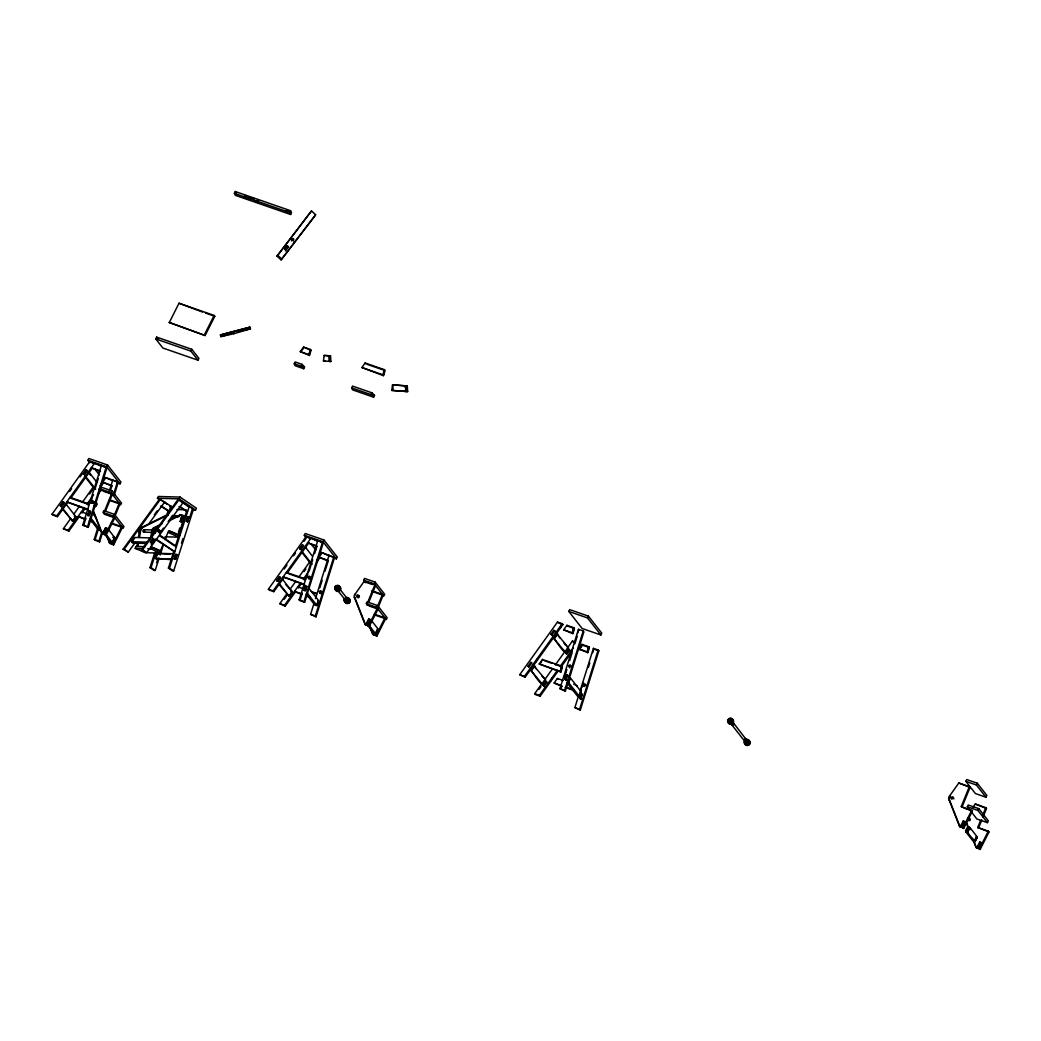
<?xml version="1.0" encoding="UTF-8"?>
<svg xmlns="http://www.w3.org/2000/svg" width="1041" height="1041" viewBox="0 0 1041 1041"><rect width="100%" height="100%" fill="white"/><g stroke="black" fill="none" stroke-linecap="round" stroke-linejoin="round"><path stroke-width="1.5" d="M175.5 559.303L176.97 554.736L175.851 554.254L174.394 558.835L175.5 559.303L176.97 554.736M181.264 521.853L180.145 521.372L181.615 516.804L182.735 517.286L181.264 521.853L180.145 521.372M187.51 521.827L188.968 517.26L187.861 516.778L186.391 521.346L187.51 521.827L188.968 517.26M743.768 739.526L745.005 740.632L746.046 739.292L733.827 723.43L732.213 723.404L731.927 724.965L743.951 740.32M138.492 536.922L139.754 529.518A3.657 3.123 -88.4 0 1 141.003 527.787L141.472 527.514M139.585 536.948L140.834 529.544A3.657 3.123 -88.4 0 1 142.096 527.813L167.614 515.165M150.802 537.26L152.051 529.856A3.657 3.123 -88.4 0 1 153.313 528.125L153.782 527.852M151.882 537.286L153.144 529.882A3.657 3.123 -88.4 0 1 154.393 528.151L160.431 525.132M336.087 587.71C336.438 591.041 340.316 586.213 336.868 586.786M330.921 361.474L323.452 360.98L324.154 355.462L325.872 355.462L330.517 355.866L330.921 361.474L329.203 361.461L328.8 355.866L324.154 355.462M391.78 390.388L392.496 384.884L394.214 384.884L407.278 385.99L407.682 391.598L391.78 390.388L407.682 391.598M392.886 386.276L393.108 388.996M136.931 546.46L137.451 543.285M138.024 546.486L138.544 543.311M60.313 505.757L63.111 501.853L64.165 502.465L61.367 506.368L60.313 505.757L63.111 501.853M83.254 473.772L86.052 469.868L87.106 470.48L84.308 474.384L83.254 473.772L86.052 469.868M276.672 580.748L279.469 576.844L280.523 577.456L277.726 581.359L276.672 580.748L279.469 576.844M299.613 548.763L302.411 544.859L303.452 545.471L300.654 549.375L299.613 548.763L302.411 544.859M544.638 679.929L545.692 680.541L542.895 684.444L542.218 683.586L545.016 679.682C543.779 693.293 533.447 671.705 530.025 669.467L542.283 684.015L545.484 679.565L533.213 665.004L536.141 668.725M566.096 650.313L567.957 647.71C566.72 661.308 556.375 639.734 552.953 637.482L565.224 652.043L568.412 647.58L556.154 633.019L560.045 637.99M310.699 578.275C310.673 574.905 306.379 579.421 309.841 579.147M322.046 592.771C322.02 589.401 317.739 593.917 321.201 593.643M359.444 596.87C359.626 593.76 354.981 598.002 358.69 597.755M970.381 819.801C969.926 816.261 966.204 821.609 969.757 820.62M293.64 240.992L292.235 239.508L291.454 240.939M744.237 739.526L745.538 740.216L744.875 738.941M151.322 543.09L154.042 539.368L153.131 538.47L150.424 542.192L151.322 543.09L154.042 539.368M82.864 524.859L101.406 465.6L106.833 468.099L88.29 527.358L82.864 524.859L88.29 527.358M83.54 525.705L85.909 518.119M90.658 502.92L92.089 498.366M94.939 489.244L98.27 478.613M87.769 515.516L89.136 511.118L90.398 511.313L89.032 515.698L87.769 515.516L89.136 511.118M89.032 515.698L90.398 511.313M87.626 526.512L106.156 467.253L89.773 461.566L52.05 514.176L52.714 515.035L57.476 516.674L67.847 502.217M102.499 532.732L99.65 541.854L94.887 540.201L94.224 539.355L97.555 528.711M109.435 490.727L112.753 480.096L118.18 482.595L114.38 494.748M94.887 540.201L98.218 529.57M110.58 490.064L111.999 485.509M99.65 541.854L98.986 540.995L101.836 531.886M113.716 493.902L117.516 481.749L103.514 476.895M309.476 355.436L308.8 354.578L310.4 349.477L303.53 347.095L300.289 351.624L309.476 355.436L311.064 350.336L310.4 349.477M299.222 599.85L317.752 540.591L323.178 543.09L304.649 602.349L299.222 599.85L304.649 602.349M299.886 600.696L302.267 593.11M309.398 570.312L312.716 559.681M314.629 553.604L316.998 546.005M304.128 590.507L305.494 586.109L306.757 586.304L305.377 590.689L304.128 590.507L305.494 586.109M305.377 590.689L306.757 586.304M303.985 601.503L322.515 542.244L306.132 536.557L268.409 589.167L269.072 590.026L273.835 591.665L284.206 577.208M383.504 375.658L382.841 374.799L384.441 369.698L365.118 362.997L361.865 367.525L383.504 375.658L385.105 370.557L384.441 369.698M319.873 551.886L334.538 557.586L316.009 616.845L310.582 614.346L313.914 603.702M315.488 598.64L329.112 555.087M319.808 587.84L322.176 580.253M325.026 571.132L328.357 560.5M317.193 603.728L318.117 600.787M306.327 594.099L315.072 605.263L316.958 605.55L318.533 600.527L308.813 588.126M316.009 616.845L315.332 615.986L333.875 556.74M560.839 672.096L560.175 671.25L561.776 666.149L542.452 659.447L539.199 663.976L560.839 672.096L562.439 666.995L561.776 666.149M572.875 633.631L572.212 632.785L573.799 627.684L566.929 625.303L563.688 629.831L572.875 633.631L574.476 628.53L573.799 627.684M559.954 688.569L578.484 629.311L583.246 630.95L583.91 631.809L565.38 691.068L559.954 688.569L565.38 691.068M577.521 633.396L578.302 630.885M560.618 689.415L561.567 686.383M564.417 677.262L566.798 669.662M569.648 660.554L572.029 652.954M574.879 643.832L577.248 636.233M564.847 679.213L566.772 680.267L564.847 679.213L566.226 674.828L568.152 675.869L566.226 674.828M565.523 680.072L566.89 675.674M566.109 679.409L567.488 675.01M564.703 690.209L583.246 630.95M569.271 677.288L567.892 681.686L568.555 682.532L569.934 678.146L568.737 677.418M580.032 692.447C582.44 691.771 580.579 698.199 578.666 696.845L577.989 695.987L579.251 696.182L580.631 691.784L581.294 692.629L579.915 697.028L568.776 682.896L570.351 677.873L568.464 677.587M587.801 652.681L587.124 651.822L588.725 646.721L581.854 644.34L578.614 648.868L587.801 652.681L589.388 647.58L588.725 646.721M580.097 690.886L593.409 648.348L598.159 650L598.835 650.846L580.292 710.105L574.879 707.607L578.679 695.453M580.41 690.899L581.19 688.387L580.631 691.185M582.192 687.19L583.624 682.623M588.373 667.437L589.805 662.87M581.151 693.866L581.815 694.711L580.436 699.11L579.772 698.264L581.151 693.866L582.4 694.061L581.034 698.446L581.698 699.305M580.292 710.105L579.629 709.259L598.159 650M147.666 548.724L150.776 548.815L160.795 553.122L145.233 552.693L135.226 548.386L135.851 546.421L145.18 546.681M150.776 548.815L151.413 546.85L161.42 551.157M159.156 558.132L155.213 570.455L154.12 570.429L149.969 567.592L154.914 552.185M166.755 515.191L168.239 510.571M155.213 570.455L151.062 567.618L155.994 552.211M167.848 515.217L170.802 505.978L169.722 505.939L171.791 507.357M171.427 559.642L155.551 558.523L157.23 553.305L173.014 553.734M156.592 562.726L158.076 558.106M160.145 555.048L163.606 544.261M165.09 539.628L166.079 536.557M180.718 521.177L181.615 516.804M178.427 532.25L179.82 527.878M145.662 552.563L141.511 549.726L178.024 499.524L179.104 499.55L193.418 509.322L173.665 570.962L172.572 570.936L168.421 568.1L173.86 551.144M186.69 511.079L175.33 546.525L176.436 546.499L159.559 534.97M173.665 570.962L169.514 568.139L189.254 506.486M174.394 558.835L175.851 554.254M186.391 521.346L187.861 516.778M181.459 543.194L182.943 538.574M189.852 516.987L192.325 509.283L193.418 509.322M358.742 596.142C357.61 591.965 355.176 599.33 358.742 596.155M953.855 798.902C953.79 795.376 949.886 800.49 953.127 798.187C953.972 795.194 949.054 797.757 951.76 798.915M729.962 721.855L731.342 720.814M163.268 543.896L160.34 551.131L151.752 547.436M165.038 539.563L168.564 530.884L178.571 535.191L184.647 516.245L180.223 514.788L170.477 519.602M104.191 511.912L111.686 493.512L101.146 489.856L98.374 493.746M105.427 511.352L112.35 494.371M114.068 515.92L119.26 503.18L110.216 500.044M115.304 515.347L119.923 504.026M367.382 603.142L374.89 584.743L364.35 581.086L354.539 594.945A3.657 3.123 -38.1 0 0 354.265 597.014L354.421 597.521M368.631 602.583L375.554 585.589M377.271 607.137L382.463 594.398L371.923 590.754M377.935 607.996L383.127 595.257M961.259 806.463L969.34 786.645L958.8 782.988L948.989 796.846A3.657 3.123 -38.1 0 0 948.715 798.915L959.516 826.346L963.693 828.415L972.476 810.965L961.259 806.463L961.923 807.309L970.004 787.49L969.34 786.645M972.45 838.395L975.99 847.374L980.167 849.443L988.95 831.993L977.746 827.491L980.622 820.412M982.938 814.752L985.814 807.673L975.274 804.016L972.502 807.907M978.41 828.337L981.871 819.853M983.029 817.016L986.491 808.532L985.814 807.673M277.01 256.164L311.493 210.933L315.592 214.667L315.137 215.695L281.109 259.886L277.01 256.164L311.493 210.933M285.104 249.033L287.251 245.819L288.396 246.587L285.416 250.894M281.109 259.886L315.592 214.667M144.647 531.457C142.279 534.163 142.383 527.605 144.673 530.416M89.838 462.751L87.925 460.304L88.836 458.508L107.574 465.002L120.938 482.048L120.027 483.857L117.152 482.855M155.747 338.937L156.657 337.128L191.791 349.308L198.922 358.403L198.011 360.199L162.877 348.032L155.747 338.937L190.88 351.116L198.011 360.199M169.319 322.502L179 303.243L214.134 315.423L214.797 316.282L205.116 335.527L169.319 322.502L205.116 335.527M234.394 193.353L235.305 191.557L290.569 210.711L291.519 212.689L290.608 214.498L235.344 195.344L234.394 193.353L289.658 212.507L290.608 214.498M120.027 483.857L106.663 466.81L107.574 465.002M250.543 198.245L253.184 198.454L250.543 198.245L251.206 199.104L250.842 197.647M111.023 492.666L111.921 490.858L101.38 487.201L100.47 489.01L111.023 492.666L120.587 504.885L121.498 503.076L111.921 490.858M190.88 351.116L191.791 349.308M103.488 532.016L105.609 527.8L106.781 528.203L104.66 532.419L103.488 532.016L105.609 527.8M104.66 532.419L106.781 528.203M204.452 334.681L214.134 315.423M113.482 516.128L114.393 514.319L103.853 510.676L102.942 512.471L113.482 516.128L123.059 528.347L123.97 526.538L114.393 514.319M104.282 514.176L114.822 517.832L106.039 535.282L105.375 534.436L114.146 516.987L103.606 513.33M103.723 533.07L110.619 541.88L112.376 542.491L114.796 537.677L107.9 528.867M111.855 523.844L122.396 527.501L113.612 544.95L112.948 544.092L121.719 526.642L111.179 522.985M286.405 210.685L289.06 210.894L286.405 210.685L287.082 211.531L286.717 210.074M289.658 212.507L290.569 210.711M159.976 500.005L157.451 498.275L158.362 496.479L180.067 497.077L196.437 508.242L195.526 510.051L192.429 509.96M157.451 498.275L179.156 498.873L180.067 497.077M294.239 363.764L295.137 361.969L302.007 364.337L304.61 366.9L303.712 368.709L295.189 365.755L294.239 363.764L301.096 366.146L303.712 368.709M295.084 363.075L295.254 364.649M301.096 366.146L302.007 364.337M303.347 367.46L302.371 365.599L303.347 367.46L301.734 367.005L303.647 366.861M351.676 387.903L352.574 386.107L371.91 392.795L374.513 395.359L373.602 397.168L352.626 389.894L351.676 387.903L370.999 394.604L373.602 397.168M370.999 394.604L371.91 392.795M373.55 395.307L373.251 395.918L372.262 394.058L373.55 395.307L371.936 394.864M306.197 537.742L304.284 535.295L305.195 533.499L323.933 539.993L337.297 557.039L336.386 558.848L333.497 557.846M336.386 558.848L323.022 541.801L323.933 539.993M363.673 580.24L364.584 578.432L375.124 582.088L384.702 594.307L383.791 596.103L374.213 583.884L363.673 580.24L365.599 582.674M374.213 583.884L375.124 582.088M366.692 623.247L368.813 619.031L369.984 619.434L367.863 623.65L366.692 623.247L368.813 619.031M367.863 623.65L369.984 619.434M376.686 607.358L377.597 605.55L367.057 601.893L366.146 603.702L376.686 607.358L386.263 619.577L387.174 617.768L377.597 605.55M378.026 609.063L369.243 626.513L368.579 625.667L377.349 608.204L366.809 604.561L367.473 605.407M377.558 629.102L375.437 633.318L374.266 632.902M367.902 625.55L373.823 633.11L375.58 633.709L378 628.907L371.103 620.085M375.046 615.075L385.586 618.731L376.816 636.181L376.152 635.322L384.923 617.873L374.383 614.216M568.776 611.431L569.674 609.623L588.412 616.116L601.776 633.162L600.878 634.971L582.127 628.478L568.776 611.431L587.514 617.925L600.878 634.971M587.514 617.925L588.412 616.116M965.84 781.349L966.738 779.553L977.278 783.196L986.855 795.415L985.957 797.224L975.417 793.567L965.84 781.349L976.38 785.005L985.957 797.224M976.38 785.005L977.278 783.196M967.323 806.775L968.221 804.966L978.761 808.623L988.338 820.842L987.428 822.65L976.887 818.994L967.323 806.775L977.863 810.432L987.428 822.65M963.263 820.933L963.927 821.791L961.819 825.994L961.142 825.149L963.263 820.933L964.434 821.336L962.313 825.552L962.99 826.411M963.693 828.415L963.029 827.569L971.8 810.119M974.337 840.894L976.458 836.691L977.135 837.537L975.014 841.753L972.723 840.699L965.827 831.889L968.338 827.088L969.561 827.881L967.44 832.084L966.269 831.681L965.606 830.835L967.714 826.619L968.885 827.022L966.777 831.238L967.44 832.084M977.863 810.432L978.761 808.623M970.004 827.673L976.9 836.483L974.48 841.297L967.583 832.488L970.004 827.673L967.714 826.619L969.561 827.881M974.975 841.492L977.135 837.537L975.964 837.133L976.796 837.875M977.629 846.177L979.75 841.961L980.921 842.364L978.8 846.58L977.629 846.177L978.293 847.036L980.414 842.82L979.75 841.961M980.167 849.443L979.503 848.597L988.286 831.147L977.746 827.491M949.873 797.315L949.652 797.705A3.657 3.123 -38.1 0 0 949.496 798.109M967.583 818.46C969.939 815.689 970.342 821.518 967.583 819.514M69.695 491.352L71.582 488.723M80.066 476.895L81.953 474.267M61.367 506.368L64.165 502.465M84.308 474.384L87.106 470.48M52.05 514.176L56.813 515.829L94.536 463.219L100.691 465.978M88.55 504.404L70.71 498.21L92.376 468.021M79.207 516.7L68.836 531.17L63.41 528.672L70.007 519.459M73.781 514.202L79.441 506.316M82.278 502.374L93.586 486.589M89.539 494.02L92.376 490.064M61.497 507.969L72.792 521.281L75.98 516.83L66.273 504.43M63.41 528.672L68.159 530.324L84.204 507.956M87.028 504.013L93.625 494.813M100.235 485.6L105.896 477.715L112.051 480.474M82.044 512.758L84.868 508.815M87.691 504.872L91.465 499.615M99.012 489.088L103.736 482.517M301.33 350.765L303.152 348.813M284.167 568.985L286.991 565.029M293.601 555.829L295.488 553.2M303.972 541.359L305.859 538.731M277.726 581.359L280.523 577.456M300.654 549.375L303.452 545.471M268.409 589.167L273.158 590.82L310.895 538.21L317.05 540.969M308.722 543.012L287.03 573.253L286.405 572.355L305.729 579.056M295.566 591.691L285.182 606.161L279.769 603.663L286.366 594.45M290.14 589.193L295.8 581.307M298.624 577.365L309.945 561.58M284.206 599.252L287.03 595.309M304.011 571.639L305.898 569.011M278.819 584.209L289.138 596.272L292.339 591.822L282.618 579.421M279.769 603.663L284.518 605.315L300.55 582.947M303.386 579.004L309.047 571.119M316.594 560.592L322.242 552.706L328.409 555.465M298.39 587.749L301.226 583.806M304.05 579.863L307.824 574.606M317.258 561.45L320.081 557.508M519.771 674.633L557.495 622.037L562.244 623.676L562.921 624.535L525.185 677.131L519.771 674.633L525.185 677.131M528.034 666.214L530.832 662.31L531.886 662.922L528.698 667.06L528.034 666.214L529.088 666.826M550.975 634.229L552.68 635.687L550.975 634.229L553.773 630.326L555.491 631.796L553.773 630.326M551.639 635.088L554.814 630.937M524.521 676.286L562.244 623.676M531.535 669.949L530.689 668.517L533.656 665.199L534.332 666.045L531.535 669.949L530.481 669.337M553.799 637.118L556.597 633.214L557.26 634.06L554.463 637.964L553.63 636.545L556.024 633.201M530.858 669.09L533.656 665.199M531.6 670.378L534.788 665.915M554.528 638.393L557.729 633.943M541.841 660.879L540.474 663.39M558.028 671.185L540.11 696.182L535.36 694.529L534.684 693.67L542.231 683.156M545.068 679.213L552.602 668.686M555.439 664.744L564.873 651.588M567.696 647.645L572.42 641.074L574.788 641.894M539.134 689.272L541.008 686.644M542.96 685.251L545.757 681.348L546.798 681.959L544.001 685.863L544.677 686.709L542.96 685.251L544.001 685.863M565.888 653.267L568.685 649.376L569.739 649.974L566.942 653.878L565.888 653.267L566.564 654.125L569.362 650.222L568.685 649.376M543.623 686.11L546.421 682.206L545.757 681.348M534.684 693.67L539.446 695.323L557.364 670.339M560.188 666.396L573.396 647.983M560.865 667.242L572.186 651.458M562.283 686.461L554.124 683.013L557.364 678.485L563.311 680.541M579.655 648.009L581.255 645.771L579.876 648.296M579.277 649.727L582.518 645.199L589.388 647.58M134.849 543.077L128.29 552.094L123.059 549.219L159.572 499.016L172.884 507.396M123.059 549.219L124.139 549.258L160.652 499.042M147.119 543.467L132.91 543.077L131.556 541.723L134.653 537.468L150.438 537.911M134.679 537.963L131.973 541.684L132.871 542.582M154.354 514.722L157.165 510.858M148.889 523.766L164.803 501.879L163.723 501.853M141.511 549.726L142.591 549.765L179.104 499.55M150.424 542.192L153.131 538.47M151.283 544.846L154.094 540.982M159.702 533.252L163.45 528.099M168.135 521.671L172.806 515.23M287.251 245.819L284.727 249.098L285.872 249.866L288.396 246.587M182.735 517.286L181.967 517.26M166.521 515.126L141.316 527.592L142.565 527.54M162.123 523.727L153.613 527.93L154.862 527.878M168.785 521.007L181.303 514.814M220.406 334.929L249.944 327.147L250.426 328.839L233.809 333.719L220.874 336.62L220.406 334.929L249.944 327.147M220.874 336.62L234.472 332.613M578.666 696.845L579.811 696.806M237.491 331.728L250.426 328.839M405.053 387.668L406.81 387.408L407.005 390.18L405.248 390.44L407.005 390.18M348.267 603.246L349.516 602.453L349.203 601.191M744.796 738.472L745.85 738.785M747.932 741.986L746.709 743.834M328.8 355.866L330.517 355.866M323.452 360.98L325.156 360.98M392.496 384.884L407.278 385.99M406.81 387.408L406.432 390.18M182.175 502.361L183.255 502.387L146.742 552.602L142.591 549.765M176.918 509.53L186.222 509.791M173.964 515.946L178.701 516.076M186.599 516.297L180.223 514.788M172.351 516.102L178.753 516.284M174.055 516.622L178.792 516.752M144.126 529.713L153.144 529.96M139.533 530.572L140.626 530.598M151.843 530.91L152.923 530.936M144.022 532.146L153.04 532.393M165.025 536.792L179.026 537.182L169.019 532.875L169.644 530.91L179.664 535.217M131.556 541.723L147.341 542.166M135.226 548.386L143.007 548.607M169.943 554.319L157.23 553.305M155.551 558.523L172.923 559.004M149.969 567.592L151.062 567.618M168.421 568.1L169.514 568.139M348.293 603.064L349.216 601.685M99.129 530.012L100.378 530.194M568.672 677.951L569.934 678.146M567.306 682.349L568.555 682.532M568.776 682.896L566.89 682.61L577.573 696.247L579.473 696.533L581.034 691.51L570.351 677.873M579.772 698.264L581.034 698.446M570.936 665.811L569.349 666.383L569.7 667.841M251.519 198.506L253.861 199.312M367.265 364.363L383.622 370.036M202.579 312.04L179 303.243M205.637 313.094L214.797 316.282M361.865 367.525L382.841 374.799M311.064 350.336L303.53 347.095M300.289 351.624L308.8 354.578M371.52 394.318L374.513 395.359M559.355 623.299L562.921 624.535M568.972 626.63L573.097 628.061M87.925 460.304L106.663 466.81M304.284 535.295L323.022 541.801M94.015 463.661L89.773 461.566M310.374 538.652L306.132 536.557M563.688 629.831L572.212 632.785M329.789 555.933L334.538 557.586M595.27 649.61L598.835 650.846M578.614 648.868L587.124 651.822M970.004 787.49L958.8 782.988M103.319 491.235L110.84 493.837M365.014 581.945L372.548 584.548M109.383 500.37L118.414 503.506M374.096 592.121L381.618 594.736M986.491 808.532L975.274 804.016M544.599 660.814L552.029 663.39M555.009 664.418L562.439 666.995M89.37 504.065L70.046 497.364L70.71 498.21M288.552 573.721L304.909 579.395M963.432 807.829L970.967 810.445M539.199 663.976L560.175 671.25M368.982 605.927L376.517 608.543M87.782 509.166L66.806 501.892L88.446 510.012M87.353 513.916L81.406 511.86L82.07 512.706M303.712 588.907L297.765 586.851L298.429 587.697M311.142 591.483L317.089 593.539M311.806 592.342L316.269 593.877M573.721 684.158L577.365 686.032M85.648 518.978L78.153 516.388L84.815 519.316M90.151 520.539L93.143 521.58M302.007 593.969L294.512 591.379L301.174 594.307M89.318 520.877L93.807 522.426M305.677 595.868L310.166 597.417M554.124 683.013L561.62 685.616M566.109 687.164L573.604 689.767M565.276 687.502L574.268 690.612M961.142 825.149L962.313 825.552M959.516 826.346L963.029 827.569M965.827 831.889L967.583 832.488M92.987 510.78L101.862 533.213L105.375 534.436M113.04 537.065L114.796 537.677M355.085 598.367L354.356 597.352L365.066 624.444L368.579 625.667M113.183 537.468L114.354 537.872L112.233 542.088L111.062 541.684M101.862 533.213L106.039 535.282M365.066 624.444L369.243 626.513M980.414 842.82L981.585 843.223M105.883 533.903L109.435 542.881L112.948 544.092M369.672 626.63L372.639 634.112L376.152 635.322M109.435 542.881L113.612 544.95M372.639 634.112L376.816 636.181M94.224 539.355L98.986 540.995M310.582 614.346L315.332 615.986M574.879 707.607L579.629 709.259M975.99 847.374L979.503 848.597M158.505 554.228L157.399 553.747L155.929 558.327L157.048 558.796M257.504 199.729L258.506 200.327M556.219 633.462L557.26 634.06M553.422 637.352L554.463 637.964M566.851 646.669L568.412 647.58M567.579 647.944L568.62 648.556L565.823 652.46L564.105 651.002L565.875 652.173M569.362 650.222L570.403 650.833M533.278 665.433L534.332 666.045M545.484 679.565L541.971 676.169M546.421 682.206L547.475 682.818M542.218 683.586L541.177 682.974L542.934 684.158M292.339 591.822L285.911 584.704M290.829 591.34L291.883 591.939L289.086 595.842L288.032 595.244M74.418 515.92L75.98 516.83M74.471 516.349L75.525 516.948L72.727 520.851L71.673 520.253M286.796 246.847L287.941 247.615M179.156 498.873L195.526 510.051M178.024 499.524L188.174 506.447M159.572 499.016L167.315 504.299M159.78 535.829L163.671 538.483M166.261 540.266L174.055 545.575M124.139 549.258L128.29 552.094M731.927 724.965L733.541 725.004L733.827 723.43M337.388 586.031C333.068 584.938 337.596 590.468 337.388 586.031L347.408 598.809M277.466 255.136L281.564 258.858M988.286 831.147L988.95 831.993M949.561 795.962L950.238 796.807M949.535 800.269L948.872 799.423M968.247 827.075L970.212 829.586M249.489 197.504L244.947 195.513L245.39 196.085M578.484 629.311L579.16 630.156M593.409 648.348L594.073 649.207M593.448 650.209L592.667 652.72M365.118 362.997L365.781 363.856M566.929 625.303L567.605 626.162M581.854 644.34L582.518 645.199M557.495 622.037L558.158 622.882M572.42 641.074L573.084 641.92M563.936 642.948L565.875 645.42M566.499 669.623L565.718 672.148M542.452 659.447L543.116 660.293M557.364 678.485L558.041 679.344M530.832 662.31L531.496 663.169M539.446 695.323L540.11 696.182M322.515 542.244L323.178 543.09M156.657 337.128L158.44 339.405M355.111 594.06L355.788 594.905M310.973 543.831L315.735 549.921M368.67 624.899L375.58 633.709M305.56 547.436L312.365 556.115M338.507 591.392L345.521 600.345M301.383 550.65L312.079 564.3M301.76 552.224L310.504 563.389M307.238 593.149L316.958 605.55M279.43 583.871L289.138 596.272M273.158 590.82L273.835 591.665M284.518 605.315L285.182 606.161M106.156 467.253L106.833 468.099M117.516 481.749L118.18 482.595M94.614 468.84L99.389 474.93M89.201 472.445L96.982 482.36M88.602 472.77L90.541 475.256M101.146 489.856L101.81 490.714M85.037 475.659L95.72 489.309M84.438 475.997L94.145 488.398M92.454 513.135L96.345 518.093M105.479 533.682L112.376 542.491M90.879 518.158L100.6 530.559L98.713 530.272L89.968 519.108M63.072 508.88L72.792 521.281M56.813 515.829L57.476 516.674M68.159 530.324L68.836 531.17M139.793 531.522L139.962 531.756A2.785 2.381 -88.4 0 1 139.949 530.272M235.305 191.557L236.255 193.535M586.369 685.459L584.99 684.835L584.222 686.526M966.608 822.793L967.792 825.786M974.298 842.247L976.653 848.233M965.944 821.948L967.714 826.437M960.179 827.205L949.379 799.761A3.657 3.123 -38.1 0 1 949.327 798.954M369.75 625.979L373.303 634.958M365.729 625.303L354.929 597.859A3.657 3.123 -38.1 0 1 354.877 597.04M107.145 536.245L110.099 543.727M93.664 511.625L102.525 534.072M233.327 332.04L233.809 333.719M405.561 385.99L405.964 391.598M730.977 719.279A2.785 2.381 -38.1 0 1 733.619 721.4A2.785 2.381 -38.1 0 1 730.99 724.289A2.785 2.381 -38.1 0 1 728.349 722.168M733.385 721.881A2.433 2.082 -38.1 0 1 730.795 724.146A2.433 2.082 -38.1 0 1 728.804 721.973M731.394 719.708A2.433 2.082 -38.1 0 1 731.966 719.76M732.5 719.982A2.433 2.082 -38.1 0 1 733.228 720.775M749.091 741.153A2.433 2.082 -38.1 0 1 749.091 744.64M748.57 744.992A2.433 2.082 -38.1 0 1 745.395 743.716M745.85 742.025A2.433 2.082 -38.1 0 1 746.28 741.556M748.245 740.424A2.785 2.381 -38.1 0 1 749.442 744.458A2.785 2.381 -38.1 0 1 745.031 743.977M139.884 533.304A2.785 2.381 -88.4 0 1 138.908 529.557A2.785 2.381 -88.4 0 1 142.123 528.373M140.171 529.583A2.785 2.381 -88.4 0 1 141.016 528.529M141.576 528.216A2.785 2.381 -88.4 0 1 142.188 528.099M140.756 529.479A2.433 2.082 -88.4 0 1 141.134 529.01M140.262 533.187A2.433 2.082 -88.4 0 1 140.847 528.399M154.758 533.317A2.785 2.381 -88.4 0 1 157.503 528.789M155.63 532.797A2.785 2.381 -88.4 0 1 157.568 528.516M155.877 530.468A2.433 2.082 -88.4 0 1 157.49 528.906M154.719 532.979A2.433 2.082 -88.4 0 1 154.745 529.531A2.433 2.082 -88.4 0 1 157.685 529.544M337.427 586.604A2.785 2.381 -38.1 0 1 340.745 588.529A2.785 2.381 -38.1 0 1 337.427 591.444A2.785 2.381 -38.1 0 1 335.827 588.009M337.922 586.929A2.433 2.082 -38.1 0 1 340.511 588.438A2.433 2.082 -38.1 0 1 338.52 591.197A2.433 2.082 -38.1 0 1 335.931 589.687M345.469 598.028A2.785 2.381 -38.1 0 1 349.425 599.395A2.785 2.381 -38.1 0 1 345.898 602.492A2.785 2.381 -38.1 0 1 344.922 598.51A2.433 2.082 -38.1 0 0 345.989 602.062A2.433 2.082 -38.1 0 0 348.969 599.239A2.433 2.082 -38.1 0 0 345.443 598.198M348.254 598.471A2.785 2.381 -38.1 0 1 350.127 601.282A2.785 2.381 -38.1 0 1 346.9 603.52A2.785 2.381 -38.1 0 1 345.026 600.722M347.98 598.913A2.433 2.082 -38.1 0 1 349.919 601.386A2.433 2.082 -38.1 0 1 346.809 603.299M346.289 603.09A2.433 2.082 -38.1 0 1 345.56 602.297M95.317 501.346A2.785 2.381 -38.1 0 1 94.145 505.718M95.225 502.374A2.433 2.082 -38.1 0 1 94.054 506.759M95.551 502.022A2.785 2.381 -38.1 0 1 94.237 506.902M95.291 501.788A2.433 2.082 -38.1 0 1 95.395 503.961M95.056 504.495A2.433 2.082 -38.1 0 1 94.041 505.249M158.544 531.235C159.793 534.332 160.483 528.607 158.544 531.235M91.439 502.243C93.183 506.017 94.692 498.691 91.465 502.1C93.052 506.186 94.614 498.548 91.439 502.243M158.076 531.118C159.039 535.373 161.55 528.438 158.232 530.689C158.661 535.738 161.602 527.865 158.076 531.118M91.647 502.074C92.922 504.846 93.885 499.485 91.647 502.074M335.527 586.604C336.79 589.375 337.752 584.014 335.527 586.604M345.56 599.798C347.33 603.676 348.683 596.181 345.56 599.798M728.96 720.58C730.743 724.458 732.083 716.963 728.96 720.58M731.953 724.015C733.228 726.787 734.191 721.426 731.953 724.015M745.551 741.752C747.334 745.629 748.687 738.134 745.551 741.752M255.631 201.368L257.791 202.475L255.709 201.316M307.824 577.091C309.216 581.151 311.233 573.721 307.824 577.091M319.184 591.587C320.563 595.647 322.58 588.217 319.184 591.587M568.555 665.811C569.934 669.87 571.951 662.427 568.555 665.811M583.481 684.848C584.86 688.908 586.877 681.478 583.481 684.848M291.818 239.092C293.081 243.36 295.527 236.736 291.818 239.092M310.218 351.064L309.658 353.849L310.218 351.064M384.259 371.273L383.687 374.07L384.259 371.273M561.593 667.723L561.021 670.521L561.593 667.723M573.617 629.258L573.057 632.056L573.617 629.258M588.542 648.309L587.983 651.093L588.542 648.309M537.156 659.252L535.79 661.764L537.156 659.252M561.646 625.107L560.266 627.632L561.646 625.107M552.081 678.29L550.702 680.814L552.081 678.29M965.931 830.484L966.777 831.238L965.931 830.484M330.049 357.284L329.672 360.043L330.049 357.284M161.667 506.199L160.574 506.173L169.11 511.274L161.667 506.199M180.119 506.707L179.026 506.681L187.562 511.782L180.119 506.707M156.423 539.29L155.33 539.264L174.745 551.795L156.423 539.29M248.135 198.74L244.036 197.322L248.591 199.312L248.135 198.74M99.806 470.701L91.283 467.747L100.47 471.56L99.806 470.701M316.165 545.692L307.642 542.738L316.828 546.551L316.165 545.692M111.166 485.197L102.643 482.243L111.829 486.043L111.166 485.197M327.525 560.188L319.001 557.234L328.188 561.034L327.525 560.188M304.128 584.157L283.152 576.883L304.805 585.003L304.128 584.157M730.209 723.3A2.785 2.381 -38.1 0 0 732.487 719.201A2.785 2.381 -38.1 0 0 727.919 719.865A2.785 2.381 -38.1 0 0 730.209 723.3M730.196 722.831A2.433 2.082 -38.1 0 0 732.031 719.175A2.433 2.082 -38.1 0 0 728.036 719.943A2.433 2.082 -38.1 0 0 730.196 722.831M746.8 744.471A2.785 2.381 -38.1 0 0 749.078 740.372A2.785 2.381 -38.1 0 0 744.51 741.036A2.785 2.381 -38.1 0 0 746.8 744.471M746.787 744.003A2.433 2.082 -38.1 0 0 748.622 740.346A2.433 2.082 -38.1 0 0 744.627 741.114A2.433 2.082 -38.1 0 0 746.787 744.003M337.336 590.442A2.785 2.381 -38.1 0 0 339.613 586.33A2.785 2.381 -38.1 0 0 335.046 587.007A2.785 2.381 -38.1 0 0 337.336 590.442M337.323 589.961A2.433 2.082 -38.1 0 0 339.158 586.317A2.433 2.082 -38.1 0 0 335.163 587.072A2.433 2.082 -38.1 0 0 337.323 589.961"/></g></svg>
